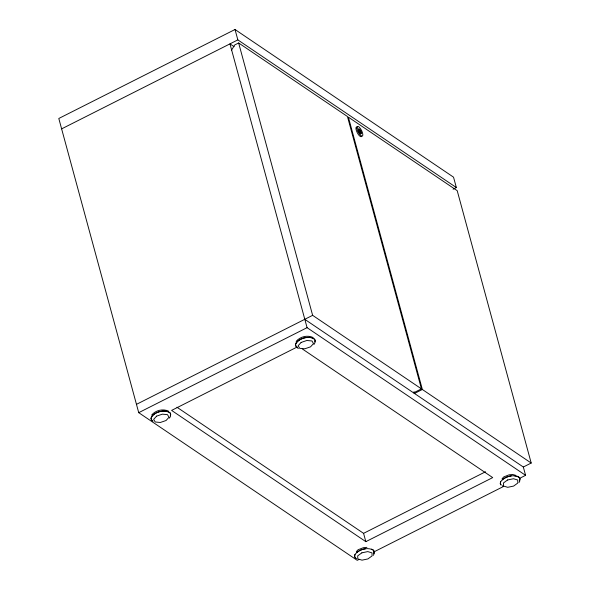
<?xml version="1.0" encoding="UTF-8"?>
<svg xmlns="http://www.w3.org/2000/svg" width="590" height="590" viewBox="0 0 590 590"><rect width="100%" height="100%" fill="white"/><g stroke="black" fill="none" stroke-linecap="round" stroke-linejoin="round"><path stroke-width="0.89" d="M371.567 549.12L373.455 550.212A10.119 4.934 -15.2 0 1 373.817 553.612L374.23 551.775L373.455 550.212C367.592 546.753 359.03 549.29 354.966 554.497L354.56 556.326L355.335 557.889L356.596 558.619M354.974 554.489L354.56 556.326L355.335 557.889M500.681 481.639L500.276 483.476L501.05 485.032L500.276 483.468L500.689 481.639C504.745 476.432 513.307 473.895 519.163 477.362L519.945 478.918L519.532 480.754A10.119 4.934 -15.2 0 0 519.163 477.362L517.283 476.263L514.554 475.769M170.576 416.105L169.492 418.118M315.075 342.429L313.998 344.442M373.308 555.36L374.104 553.752M519.023 482.502L519.82 480.902M231.605 50.069L234.695 44.965L238.64 42.974L347.444 116.503L421.444 388.862L413.568 392.844M356.367 551.628L358.071 549.762L363.315 547.712L366.928 547.35M502.083 478.77L503.779 476.912L509.023 474.854L512.644 474.493L515.498 475.26M151.66 415.043C155.672 410.242 162.847 408.523 168.548 411.149M296.158 341.367C300.177 336.566 307.346 334.847 313.054 337.48M453.076 189.22L456.358 187.561L453.533 177.17L235.019 29.5L58.801 118.479L138.724 412.668L357.238 560.33L358.882 559.504M61.626 128.871L237.844 39.891L456.358 187.561M358.167 131.312L359.635 130.574L360.387 133.362L359.258 132.603L358.506 129.815L359.635 130.574M136.467 404.349L312.634 315.333L421.444 388.862M138.724 412.668L307.073 327.664L525.587 475.334L519.834 478.232M296.844 347.163L171.602 410.404L365.83 541.657L492.709 477.598L302.286 348.911M304.757 319.315L523.323 467.015L531.199 463.039L422.351 389.481L414.475 393.456L413.996 391.679M176.956 407.233L363.573 533.345L485.541 471.764M373.662 552.041L503.41 486.529M502.201 485.703L502.923 486.13M297.094 347.658L298.37 348.491M234.127 46.684L229.967 43.874L307.073 327.664M153.024 421.172L151.446 419.925L150.996 418.273C153.835 411.68 164.448 408.796 170.23 413.052L170.68 414.704L170.311 415.64L170.672 414.711L170.23 413.059L168.644 411.813A10.119 4.941 -15.2 0 0 151.733 416.393L150.996 418.273L151.438 419.925L152.5 420.751M531.199 463.039L457.206 190.681L348.358 117.122L422.351 389.481M523.323 467.015L525.587 475.334M235.019 29.5L237.844 39.891M238.64 42.974L312.634 315.333M363.573 533.345L365.83 541.657M356.515 552.609A10.119 4.941 -15.2 0 1 365.557 548.774M502.23 479.751A10.119 4.941 -15.2 0 1 511.272 475.924M358.499 129.114A2.662 0.9 63.3 0 1 360.534 131.791A2.662 0.9 63.3 0 1 360.35 133.915M360.033 133.76A2.662 0.9 63.3 0 1 359.671 133.458M359.295 133.016A2.662 0.9 63.3 0 1 358.927 132.477M358.595 131.872A2.662 0.9 63.3 0 1 358.314 131.238M358.875 130.147A2.662 0.9 63.3 0 1 359.598 131.246M360.129 132.492A2.662 0.9 63.3 0 1 360.269 133.067M361.714 136.128A5.428 1.836 63.3 0 1 357.075 132.308A5.428 1.836 63.3 0 1 357.407 127.093M296.232 342.731L295.494 344.597L295.944 346.249L297.53 347.495L295.944 346.249L295.494 344.597C298.334 338.004 308.946 335.12 314.728 339.375L315.178 341.027L314.809 341.964L315.178 341.035L314.728 339.383L313.143 338.136A10.119 4.941 -15.2 0 0 296.232 342.724M156.616 416.12L153.666 419.365L155.2 421.99L160.333 422.47L166.048 420.515L169.006 417.277L167.464 414.645L162.339 414.165L156.616 416.12M301.121 342.443L298.164 345.688L299.698 348.321L304.831 348.793L310.546 346.839L313.504 343.601L311.97 340.968L306.837 340.489L301.121 342.443M361.854 552.837L357.71 555.861L357.776 558.892L362.017 560.161L367.931 558.922L372.076 555.905L372.002 552.867L367.769 551.598L361.854 552.837M507.562 479.98L503.425 483.003L503.491 486.042L507.725 487.311L513.647 486.072L517.784 483.048L517.718 480.017L513.484 478.741L507.562 479.98M358.506 130.021A2.662 0.9 63.3 0 0 360.925 133.701A2.662 0.9 63.3 0 0 360.284 130.132A2.662 0.9 63.3 0 0 358.506 130.021M357.061 128.709A5.428 1.836 63.3 0 0 361.98 136.202A5.428 1.836 63.3 0 0 360.674 128.945A5.428 1.836 63.3 0 0 357.061 128.709"/></g></svg>
